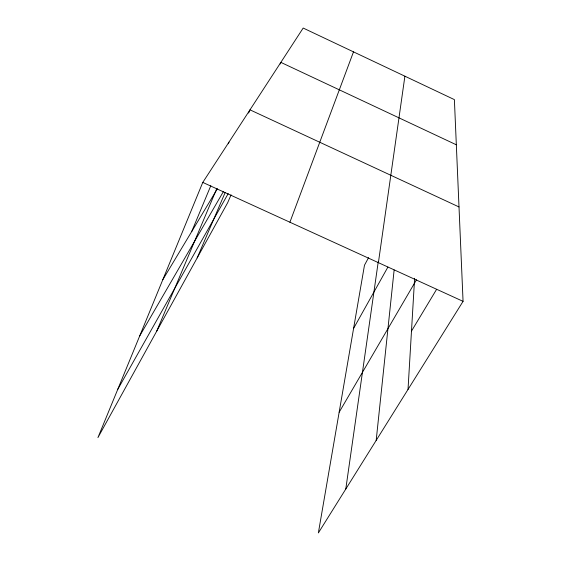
<?xml version="1.0" encoding="UTF-8"?>
<svg xmlns="http://www.w3.org/2000/svg" width="561" height="561" viewBox="0 0 561 561"><rect width="100%" height="100%" fill="white"/><g stroke="black" fill="none" stroke-linecap="round" stroke-linejoin="round"><path stroke-width="0.84" d="M408.022 389.439L414.614 278.298M376.179 440.413L394.138 269.953M378.395 262.66L404.902 76.198M345.779 489.066L378.198 262.064M289.904 222.226L353.493 51.864M368.57 257.66L364.482 265.199L318.36 532.95L463.063 301.348L454.389 99.62L303.178 28.05L202.78 182.409L97.937 437.594L227.64 202.766L231.076 194.821M191.673 231.616L210.824 185.677M228.292 143.763L228.965 142.157M156.638 331.32L216.812 188.538M248.635 113.049L249.989 109.837L459.003 206.946M197.177 257.913L225.213 192.402M280.17 63.975L280.858 62.376L456.331 144.787M353.591 328.402L387.896 267.085M117.747 389.376L228.229 193.559M139.745 335.843L223.362 191.645M339.16 412.223L416.5 279.75M162.816 279.68L217.359 188.826M411.486 331.095L436.598 289.343M202.78 182.409L463.063 301.348"/></g></svg>
